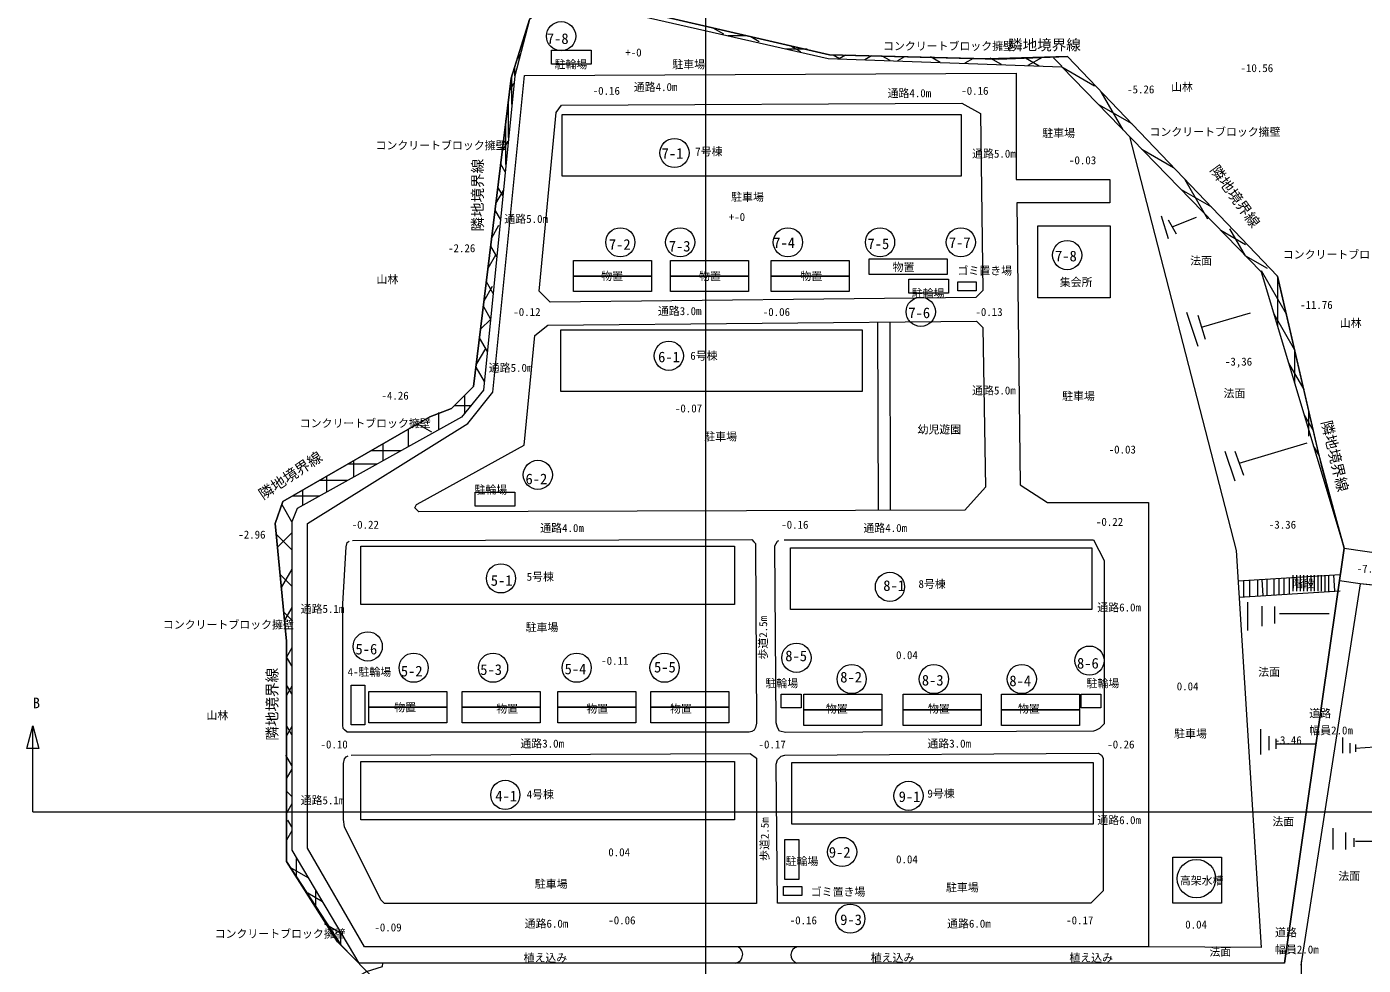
# Model space of a CAD drawing. Units: millimetres, scale not verified. Extents: x -309732 to 250332, y -218215 to 176215.
# Drawn here: x -179463 to 9106, y -24296 to 108078 of the extents above; entities that cross this region are included whole.
import ezdxf
from ezdxf.enums import TextEntityAlignment as Align

# ---------------------------------------------------------------- set-up
doc = ezdxf.new("R2010")
doc.units = ezdxf.units.MM
doc.header["$LTSCALE"] = 1000
doc.layers.add('0-4_一般', color=7, linetype='Continuous', lineweight=9)
doc.layers.add('0-5_寸法', color=7, linetype='Continuous', lineweight=9)
doc.styles.add('ＭＳ ゴシック', font='')
doc.styles.get('ＭＳ ゴシック').set_extended_font_data('MS Gothic')

msp = doc.modelspace()

# ---------------------------------------------------------------- linework, layer by layer
at = {"layer": '0-4_一般'}
for p, q in [((-83689, 126473), (-83689, -151027)), ((-82662, 107942), (-81162, 107076)), ((-80562, 106834), (-77892, 106834)), ((-77312, 106699), (-76112, 106006)), ((-109991, 103520), (-109991, 104398)), ((-72362, 104972), (-69362, 104972)), ((-71712, 105398), (-70312, 104590)), ((-65662, 104106), (-64802, 103610)), ((-63962, 104063), (-64830, 103562)), ((-60262, 103970), (-61197, 103430)), ((-57662, 103302), (-58754, 103932)), ((-55612, 103853), (-56631, 103264)), ((-50612, 103045), (-51954, 103820)), ((-36212, 103741), (-38199, 102594)), ((-110612, 101170), (-110612, 102416)), ((-45912, 103608), (-47108, 102918)), ((-41912, 102729), (-43521, 103658)), ((-36612, 102536), (-38554, 103658)), ((-33412, 102520), (-34587, 103695)), ((-33412, 102420), (-28812, 99764)), ((-111325, 99070), (-110716, 100126)), ((-111009, 97170), (-111009, 101220)), ((-24758, 93520), (-27873, 98915)), ((-111475, 92470), (-111475, 97620)), ((-28259, 97120), (-23564, 94410)), ((-111852, 88670), (-111852, 94920)), ((-112373, 90470), (-111529, 91933)), ((-22133, 90820), (-17663, 88239)), ((-111956, 87620), (-112587, 88713)), ((-113263, 83170), (-112218, 84978)), ((-112289, 84270), (-112982, 85471)), ((-16591, 85120), (-12324, 82656)), ((-12812, 80920), (-16017, 86471)), ((-112621, 80920), (-113377, 82229)), ((-19412, 81420), (-18412, 78220)), ((-17849, 79845), (-14412, 81220)), ((-113854, 78320), (-112843, 80070)), ((-18412, 80820), (-17286, 78870)), ((-11012, 79382), (-7512, 77362)), ((-7512, 75782), (-9702, 79575)), ((-114377, 74020), (-113283, 75915)), ((-113142, 75670), (-113996, 77149)), ((-7512, 75782), (-4459, 74020)), ((-5312, 73720), (-1776, 67594)), ((-113658, 70470), (-114609, 72118)), ((-3012, 72920), (-3012, 65853)), ((-114938, 69420), (-113754, 71470)), ((-114015, 66870), (-114990, 68559)), ((-115425, 65420), (-114000, 66845)), ((-59412, 66432), (-59343, 39838)), ((-57712, 66448), (-57643, 39843)), ((-15812, 67820), (-14212, 63020)), ((-14212, 67420), (-13212, 64020)), ((-13712, 65720), (-6812, 67749)), ((-3534, 67594), (-592, 62498)), ((-114471, 62270), (-115576, 64183)), ((-116040, 60370), (-114708, 62679)), ((-592, 62498), (-592, 57786)), ((-1442, 60620), (709, 56893)), ((-114893, 58020), (-116060, 60041)), ((-117663, 53570), (-117663, 56069)), ((-121312, 51241), (-121312, 53646)), ((-119062, 54670), (-116766, 54670)), ((709, 53448), (2048, 51130)), ((1378, 54012), (1378, 50320)), ((-125612, 48850), (-125612, 51339)), ((-124346, 52070), (-122354, 50920)), ((-129162, 46876), (-129162, 49220)), ((-8412, 46520), (1188, 49400)), ((-126655, 48270), (-130928, 48270)), ((-10412, 48220), (-9012, 44020)), ((-9012, 48220), (-7812, 44820)), ((2048, 48987), (2880, 47546)), ((-130062, 46375), (-134210, 46375)), ((-133309, 44570), (-133309, 46895)), ((-134162, 44096), (-138158, 44096)), ((-137112, 42455), (-137112, 44700)), ((-138162, 41871), (-142010, 41871)), ((-140503, 40570), (-140503, 42742)), ((-142062, 38270), (-143435, 40647)), ((-142062, 34320), (-144268, 36526)), ((-142062, 36695), (-144089, 34668)), ((-142062, 29170), (-143719, 30827)), ((-142062, 31570), (-143543, 29005)), ((-8543, 29920), (5857, 30820)), ((-4512, 30172), (-4512, 27863)), ((-3512, 30234), (-3512, 27925)), ((-2812, 30278), (-2812, 28013)), ((-2112, 30320), (-2112, 28013)), ((-1343, 30370), (-1343, 28061)), ((-812, 30716), (-812, 28459)), ((-312, 30716), (-312, 28459)), ((188, 30716), (188, 28459)), ((688, 30716), (688, 28459)), ((1188, 30716), (1188, 28459)), ((1688, 30716), (1688, 28459)), ((2188, 30716), (2188, 28459)), ((2688, 30716), (2688, 28459)), ((3188, 30716), (3188, 28459)), ((3688, 30716), (3688, 28459)), ((4188, 30716), (4188, 28459)), ((4888, 30759), (5032, 28459)), ((-8400, 27620), (5857, 28511)), ((-7812, 29966), (-7812, 27657)), ((-6943, 30020), (-6943, 27711)), ((-5812, 30091), (-5812, 27782)), ((-5212, 30128), (-5068, 27828)), ((-7212, 26920), (-7212, 22920)), ((-142062, 24370), (-143207, 25515)), ((-142062, 26170), (-143097, 24377)), ((-5212, 26339), (-5212, 23539)), ((-3412, 26320), (-3412, 23920)), ((-2712, 25320), (4288, 25320)), ((-142062, 20470), (-142812, 19171)), ((-142062, 17920), (-142812, 19219)), ((-142062, 13970), (-142812, 15269)), ((-142062, 15070), (-142812, 13771)), ((-178612, -2646), (-178612, 9473)), ((-142062, 8220), (-142812, 9519)), ((-142062, 9370), (-142812, 8071)), ((-5412, 9020), (-5412, 5420)), ((-4212, 8020), (-4212, 6020)), ((-3212, 7620), (-3212, 6220)), ((6188, 7820), (6188, 5620)), ((-3212, 6920), (2425, 6920)), ((7188, 7020), (7188, 5620)), ((7988, 6820), (7988, 5820)), ((7988, 6320), (10733, 6501)), ((-142062, 3870), (-142899, 5320)), ((-142062, 3370), (-142812, 2071)), ((-142062, -480), (-142812, 270)), ((-142062, -1530), (-142812, -2829)), ((-178612, -2646), (94388, -2646)), ((-142062, -5330), (-142812, -6629)), ((-142062, -4780), (-142611, -3830)), ((4788, -4980), (4788, -7980)), ((6588, -5580), (6588, -7980)), ((7788, -6380), (7788, -7580)), ((7988, -6780), (11610, -6780)), ((-141410, -11880), (-141410, -9230)), ((-139744, -11980), (-142279, -10516)), ((-137753, -15330), (-139812, -14141)), ((-138662, -16193), (-138662, -13801)), ((-135079, -19830), (-137462, -18454)), ((-135162, -21430), (-135162, -19522))]:
    msp.add_line(p, q, dxfattribs=at)
for points in [[(-104512, 113020), (-108512, 109120), (-111112, 100820), (-116412, 57320), (-119512, 54220), (-122612, 53071), (-143312, 41120), (-144412, 38020), (-142812, 21420), (-142812, -9680), (-135162, -21430), (-124612, -32230), (-124862, -52780), (-143712, -87630), (-152117, -105027), (-157160, -126727), (-99079, -138357), (-18612, -146580), (-6832, -149318), (-4010, -144380), (12588, -148112)], [(-104712, 112320), (-108512, 109120), (-110612, 101170), (-115012, 56820), (-118112, 53020), (-141312, 40120), (-142062, 38270), (-142062, 35120), (-142062, 33520), (-142062, -8080), (-132612, -23980)], [(-104712, 112320), (-66412, 103620), (-33412, 102420), (-5312, 73520), (6388, 34520)], [(-44012, 103560), (-66212, 104120), (-104512, 113020)], [(29088, 27273), (8688, 29520), (5731, 29944), (6388, 34520), (2781, 47973), (-3012, 72920), (-32612, 103870), (-44012, 103560)], [(-23883, 92620), (-8812, 34220), (-5312, -21780), (-21212, -21680)], [(-133512, 35620), (-77162, 35770), (-76862, 35420), (-76662, 35170), (-76662, 34820), (-76512, 9860), (-76632, 9240), (-76852, 8860), (-77152, 8686), (-77532, 8580), (-133162, 8580), (-134262, 8580), (-134612, 8920), (-134812, 9120), (-134862, 9570), (-134862, 26670), (-134412, 34720), (-134262, 35320), (-133962, 35520)], [(-72612, 35720), (-28962, 35720), (-27462, 32770), (-27462, 9770), (-28112, 9120), (-28662, 8802), (-28962, 8720), (-72362, 8520), (-73262, 8720), (-73551, 9220), (-73712, 9920), (-73912, 34870), (-73537, 35520), (-73362, 35620)], [(-2012, -23980), (6388, 34520), (27788, 31420), (51588, 32720)], [(51238, 28720), (29588, 27373), (8688, 29520), (288, -24280)], [(-133712, 5320), (-77412, 5580), (-76492, 4900), (-76492, -15600), (-128972, -15600), (-129492, -15080), (-134652, -4760), (-134772, -3740), (-134772, 4140), (-134632, 4820), (-134372, 5080), (-134095, 5240)], [(-152512, -79280), (-144062, -61530), (-139812, -52580), (-138662, -49580), (-137991, -47230), (-137991, -46130), (-137991, -36930), (-137662, -34180), (-137162, -31880), (-136112, -29430), (-134662, -27430), (-133062, -26080), (-131512, -25185), (-129262, -24480), (-129212, -23980)], [(366, -23780), (366, -31680), (3788, -64680), (8688, -112480), (10088, -120980), (11888, -126180), (14717, -131080), (19388, -135751), (24188, -139280), (38188, -143680), (46288, -145780), (48088, -145780), (48488, -144880), (49188, -143780), (53688, -127180), (56488, -115880), (57565, -108980), (57565, -102480), (57565, -95880), (56888, -81680), (55088, -46144)]]:
    msp.add_lwpolyline(points, dxfattribs=at)
for points in [[(-104512, 113020), (-66212, 104120), (-42412, 103520), (-32612, 103870), (-3012, 72920), (3188, 46220), (6388, 34520), (-2012, -23980), (-132612, -23980), (-135612, -20980), (-142812, -9680), (-142812, 21420), (-144412, 38020), (-143312, 41120), (-122612, 53071), (-119512, 54220), (-116412, 57320), (-111112, 100820), (-108512, 109120)], [(-105412, 102820), (-105412, 104760), (-99812, 104760), (-99812, 102820)], [(-109212, 101220), (-39862, 101520), (-39862, 86520), (-26662, 86520), (-26662, 83220), (-39762, 83220), (-39312, 43470), (-35462, 40970), (-21212, 40970), (-21212, -21680), (-131812, -21680), (-139837, -7780), (-139837, 38020), (-117212, 52120), (-113712, 56520)], [(-104012, 97020), (-47512, 97320), (-44912, 95819), (-44562, 70870), (-45562, 69870), (-105612, 69220), (-107162, 70770), (-104762, 95970)], [(-103929, 95713), (-47609, 95713), (-47609, 87023), (-103929, 87023)], [(-36812, 80020), (-26612, 80020), (-26612, 69820), (-36812, 69820)], [(-102312, 75120), (-91312, 75120), (-91312, 72920), (-102312, 72920)], [(-88612, 75120), (-77612, 75120), (-77612, 72920), (-88612, 72920)], [(-74412, 75120), (-63412, 75120), (-63412, 72920), (-74412, 72920)], [(-60612, 75320), (-49612, 75320), (-49612, 73120), (-60612, 73120)], [(-102312, 72920), (-91312, 72920), (-91312, 70720), (-102312, 70720)], [(-88612, 72920), (-77612, 72920), (-77612, 70720), (-88612, 70720)], [(-74412, 72920), (-63412, 72920), (-63412, 70720), (-74412, 70720)], [(-55012, 70520), (-55012, 72460), (-49412, 72460), (-49412, 70520)], [(-48112, 72120), (-45512, 72120), (-45512, 70820), (-48112, 70820)], [(-105962, 65970), (-45462, 66570), (-44562, 65670), (-44212, 43120), (-47112, 39870), (-124162, 39670), (-124712, 40220), (-124452, 40670), (-123846, 41020), (-109262, 49070), (-107762, 64520)], [(-104117, 65310), (-61577, 65310), (-61577, 56620), (-104117, 56620)], [(-116212, 40480), (-116212, 42420), (-110612, 42420), (-110612, 40480)], [(-132317, 34820), (-79597, 34820), (-79597, 26580), (-132317, 26580)], [(-71717, 34567), (-29177, 34567), (-29177, 25877), (-71717, 25877)], [(-133682, 15220), (-131742, 15220), (-131742, 9620), (-133682, 9620)], [(-131212, 14320), (-120212, 14320), (-120212, 12120), (-131212, 12120)], [(-118012, 14320), (-107012, 14320), (-107012, 12120), (-118012, 12120)], [(-104512, 14320), (-93512, 14320), (-93512, 12120), (-104512, 12120)], [(-91412, 14320), (-80412, 14320), (-80412, 12120), (-91412, 12120)], [(-73011, 13961), (-70211, 13961), (-70211, 12021), (-73011, 12021)], [(-69812, 13923), (-58812, 13923), (-58812, 11723), (-69812, 11723)], [(-55812, 13923), (-44812, 13923), (-44812, 11723), (-55812, 11723)], [(-41912, 13923), (-30912, 13923), (-30912, 11723), (-41912, 11723)], [(-30712, 13961), (-27912, 13961), (-27912, 12021), (-30712, 12021)], [(-131212, 12120), (-120212, 12120), (-120212, 9920), (-131212, 9920)], [(-118012, 12120), (-107012, 12120), (-107012, 9920), (-118012, 9920)], [(-104512, 12120), (-93512, 12120), (-93512, 9920), (-104512, 9920)], [(-91412, 12120), (-80412, 12120), (-80412, 9920), (-91412, 9920)], [(-69812, 11723), (-58812, 11723), (-58812, 9523), (-69812, 9523)], [(-55812, 11723), (-44812, 11723), (-44812, 9523), (-55812, 9523)], [(-41912, 11723), (-30912, 11723), (-30912, 9523), (-41912, 9523)], [(-132317, 4460), (-79597, 4460), (-79597, -3780), (-132317, -3780)], [(-72512, 5320), (-28272, 5600), (-27812, 5334), (-27573, 4920), (-27573, 4520), (-27573, -13780), (-29323, -15530), (-73562, -15530), (-73712, 4080), (-73532, 4700), (-73252, 4980), (-73032, 5200)], [(-71538, 4310), (-28998, 4310), (-28998, -4380), (-71538, -4380)], [(-72482, -6580), (-70542, -6580), (-70542, -12180), (-72482, -12180)], [(-17776, -9030), (-10876, -9030), (-10876, -15530), (-17776, -15530)], [(-72712, -13180), (-70112, -13180), (-70112, -14480), (-72712, -14480)]]:
    msp.add_lwpolyline(points, close=True, dxfattribs=at)
for centre, radius in [((-104072, 106745), 2060), ((-88072, 90273), 2060), ((-95711, 77673), 2060), ((-87272, 77673), 2060), ((-72072, 77673), 2060), ((-59072, 77673), 2060), ((-47672, 77673), 2060), ((-32672, 75873), 2060), ((-53330, 67873), 2060), ((-88872, 61673), 2060), ((-107352, 44873), 2060), ((-112552, 30273), 2060), ((-57672, 29073), 2060), ((-131352, 20673), 2060), ((-70872, 19073), 2060), ((-124872, 17673), 2060), ((-113672, 17673), 2060), ((-101872, 17673), 2060), ((-89472, 17673), 2060), ((-29522, 18673), 2060), ((-63072, 16073), 2060), ((-51472, 16073), 2060), ((-39072, 16073), 2060), ((-111942, -266), 2060), ((-55058, -394), 2060), ((-64420, -8315), 2060), ((-14426, -12080), 2714), ((-63272, -17727), 2060)]:
    msp.add_circle(centre, radius, dxfattribs=at)
for centre, radius, start, end in [((-79645, -22797), 1198, 278.81, 68.81), ((-70450, -22842), 1192, 102.717, 252.717)]:
    msp.add_arc(centre, radius, start, end, dxfattribs=at)
at = {"layer": '0-5_寸法'}
msp.add_lwpolyline([(-179463, 6298), (-178612, 9473), (-177761, 6298)], close=True, dxfattribs=at)

# ---------------------------------------------------------------- texts
at = {"layer": '0-4_一般', "style": 'ＭＳ ゴシック'}
for s, height, p in [('7-8', 1505, (-106083, 105193)), ('コンクリートブロック擁壁', 1129, (-58651, 104442)), ('コンクリートブロック擁壁', 1129, (-58651, 104442)), ('隣地境界線', 1505, (-41012, 104308)), ('+-0', 1129, (-95012, 103542)), ('駐輪場', 1129, (-104993, 101869)), ('駐車場', 1129, (-88375, 101869)), ('-10.56', 1129, (-8212, 101342)), ('通路4.0m', 1129, (-93812, 98669)), ('山林', 1129, (-18012, 98669)), ('-0.16', 1129, (-99612, 98142)), ('通路4.0m', 1129, (-58012, 97804)), ('-0.16', 1129, (-47612, 98142)), ('-5.26', 1129, (-24212, 98342)), ('駐車場', 1129, (-36175, 92169)), ('コンクリートブロック擁壁', 1129, (-21051, 92342)), ('コンクリートブロック擁壁', 1129, (-130251, 90442)), ('7-1', 1505, (-89887, 89005)), ('7号棟', 1129, (-85148, 89569)), ('通路5.0m', 1129, (-46079, 89269)), ('-0.03', 1129, (-32412, 88342)), ('駐車場', 1129, (-80075, 83169)), ('通路5.0m', 1129, (-112074, 80069)), ('+-0', 1129, (-80412, 80342)), ('-2.26', 1129, (-120012, 75942)), ('7-2', 1505, (-97332, 76162)), ('7-3', 1505, (-88884, 75925)), ('7-4', 1505, (-74141, 76405)), ('7-5', 1505, (-60847, 76260)), ('7-7', 1505, (-49368, 76417)), ('7-8', 1505, (-34386, 74531)), ('法面', 1129, (-15315, 74169)), ('コンクリートブロック擁壁', 1129, (-2251, 75042)), ('物置', 1129, (-98400, 71996)), ('物置', 1129, (-84600, 71996)), ('物置', 1129, (-70300, 71996)), ('物置', 1129, (-57300, 73269)), ('ゴミ置き場', 1129, (-48143, 72769)), ('山林', 1129, (-130112, 71542)), ('集会所', 1129, (-33712, 71142)), ('駐輪場', 1129, (-54593, 69569)), ('-0.12', 1129, (-110812, 66942)), ('通路3.0m', 1129, (-90412, 67069)), ('-0.06', 1129, (-75612, 66942)), ('7-6', 1505, (-55077, 66525)), ('-0.13', 1129, (-45612, 66942)), ('-11.76', 1129, (188, 67942)), ('山林', 1129, (5788, 65369)), ('6-1', 1505, (-90384, 60302)), ('6号棟', 1129, (-85848, 60769)), ('通路5.0m', 1129, (-114274, 59069)), ('-3,36', 1129, (-10412, 59942)), ('-4.26', 1129, (-129412, 55142)), ('通路5.0m', 1129, (-46079, 55869)), ('駐車場', 1129, (-33375, 55069)), ('法面', 1129, (-10615, 55469)), ('-0.07', 1129, (-88012, 53342)), ('コンクリートブロック擁壁', 1129, (-140951, 51242)), ('駐車場', 1129, (-83875, 49369)), ('幼児遊園', 1129, (-53787, 50369)), ('-0.03', 1129, (-26812, 47542)), ('駐輪場', 1129, (-116293, 41869)), ('6-2', 1505, (-109090, 43096)), ('-0.22', 1129, (-133612, 36942)), ('通路4.0m', 1129, (-107012, 36469)), ('-0.16', 1129, (-73012, 36942)), ('通路4.0m', 1129, (-61412, 36469)), ('-0.22', 1129, (-28612, 37342)), ('-3.36', 1129, (-4212, 36942)), ('-2.96', 1129, (-149612, 35542)), ('-7.82', 1129, (8188, 30742)), ('5-1', 1505, (-113992, 28774)), ('5号棟', 1129, (-108930, 29596)), ('8号棟', 1129, (-53648, 28569)), ('階段', 1129, (-900, 28636)), ('8-1', 1505, (-58616, 28048)), ('通路5.1m', 1129, (-140812, 25069)), ('通路6.0m', 1129, (-28412, 25269)), ('コンクリートブロック擁壁', 1129, (-160251, 22842)), ('駐車場', 1129, (-109075, 22469)), ('5-6', 1505, (-133083, 19096)), ('-0.11', 1129, (-98412, 17742)), ('8-5', 1505, (-72441, 18136)), ('0.04', 1129, (-56812, 18542)), ('8-6', 1505, (-31283, 17102)), ('4-駐輪場', 1129, (-134193, 16169)), ('5-2', 1505, (-126680, 15993)), ('5-3', 1505, (-115483, 16199)), ('5-4', 1505, (-103578, 16302)), ('5-5', 1505, (-90961, 16551)), ('8-2', 1505, (-64690, 15136)), ('法面', 1129, (-5715, 16169)), ('駐輪場', 1129, (-75240, 14569)), ('8-3', 1505, (-53178, 14702)), ('8-4', 1505, (-40828, 14617)), ('駐輪場', 1129, (-29940, 14569)), ('0.04', 1129, (-17212, 14142)), ('B', 1505, (-178612, 11502)), ('山林', 1129, (-154112, 10042)), ('物置', 1129, (-127612, 11169)), ('物置', 1129, (-113212, 10969)), ('物置', 1129, (-100512, 10969)), ('物置', 1129, (-88712, 10969)), ('物置', 1129, (-66712, 10969)), ('物置', 1129, (-52312, 10969)), ('物置', 1129, (-39612, 10969)), ('道路', 1129, (1484, 10329)), ('幅員2.0m', 1129, (1484, 7923)), ('通路3.0m', 1129, (-109812, 6069)), ('通路3.0m', 1129, (-52392, 6069)), ('駐車場', 1129, (-17575, 7469)), ('-3.46', 1129, (-3412, 6542)), ('-0.10', 1129, (-138012, 5942)), ('-0.17', 1129, (-76212, 5942)), ('-0.26', 1129, (-27012, 5942)), ('4-1', 1505, (-113356, -1626)), ('4号棟', 1129, (-108930, -1104)), ('9-1', 1505, (-56441, -1720)), ('9号棟', 1129, (-52386, -986)), ('通路5.1m', 1129, (-140812, -1931)), ('通路6.0m', 1129, (-28412, -4731)), ('法面', 1129, (-3715, -4931)), ('0.04', 1129, (-97412, -9258)), ('駐輪場', 1129, (-72393, -10531)), ('9-2', 1505, (-66296, -9568)), ('0.04', 1129, (-56812, -10258)), ('法面', 1129, (5585, -12631)), ('駐車場', 1129, (-107775, -13731)), ('ゴミ置き場', 1129, (-68843, -14841)), ('駐車場', 1129, (-49775, -14231)), ('高架水槽', 1129, (-16776, -13258)), ('-0.09', 1129, (-130412, -19858)), ('通路6.0m', 1129, (-109212, -19331)), ('-0.06', 1129, (-97412, -18858)), ('-0.16', 1129, (-71812, -18858)), ('9-3', 1505, (-64696, -19076)), ('通路6.0m', 1129, (-49612, -19331)), ('-0.17', 1129, (-32812, -18858)), ('0.04', 1129, (-16012, -19458)), ('コンクリートブロック擁壁', 1129, (-152951, -20758)), ('道路', 1129, (-3340, -20571)), ('植え込み', 1129, (-109362, -24137)), ('植え込み', 1129, (-60388, -24137)), ('植え込み', 1129, (-32362, -24137)), ('法面', 1129, (-12600, -23304)), ('幅員2.0m', 1129, (-3340, -22977))]:
    msp.add_text(s, height=height, dxfattribs=at).set_placement(p, align=Align.BOTTOM_LEFT)
for s, height, rotation, p in [('隣地境界線', 1505, 90, (-114641, 79182)), ('隣地境界線', 1505, 305.991, (-12948, 87610)), ('隣地境界線', 1505, 283.509, (2726, 52234)), ('隣地境界線', 1505, 33.917, (-145853, 40937)), ('歩道2.5m', 1129, 90, (-74661, 18820)), ('隣地境界線', 1505, 90, (-143641, 7382)), ('歩道2.5m', 1129, 90, (-74444, -9580))]:
    msp.add_text(s, height=height, rotation=rotation, dxfattribs=at).set_placement(p, align=Align.BOTTOM_LEFT)

doc.saveas('drawing.dxf')
